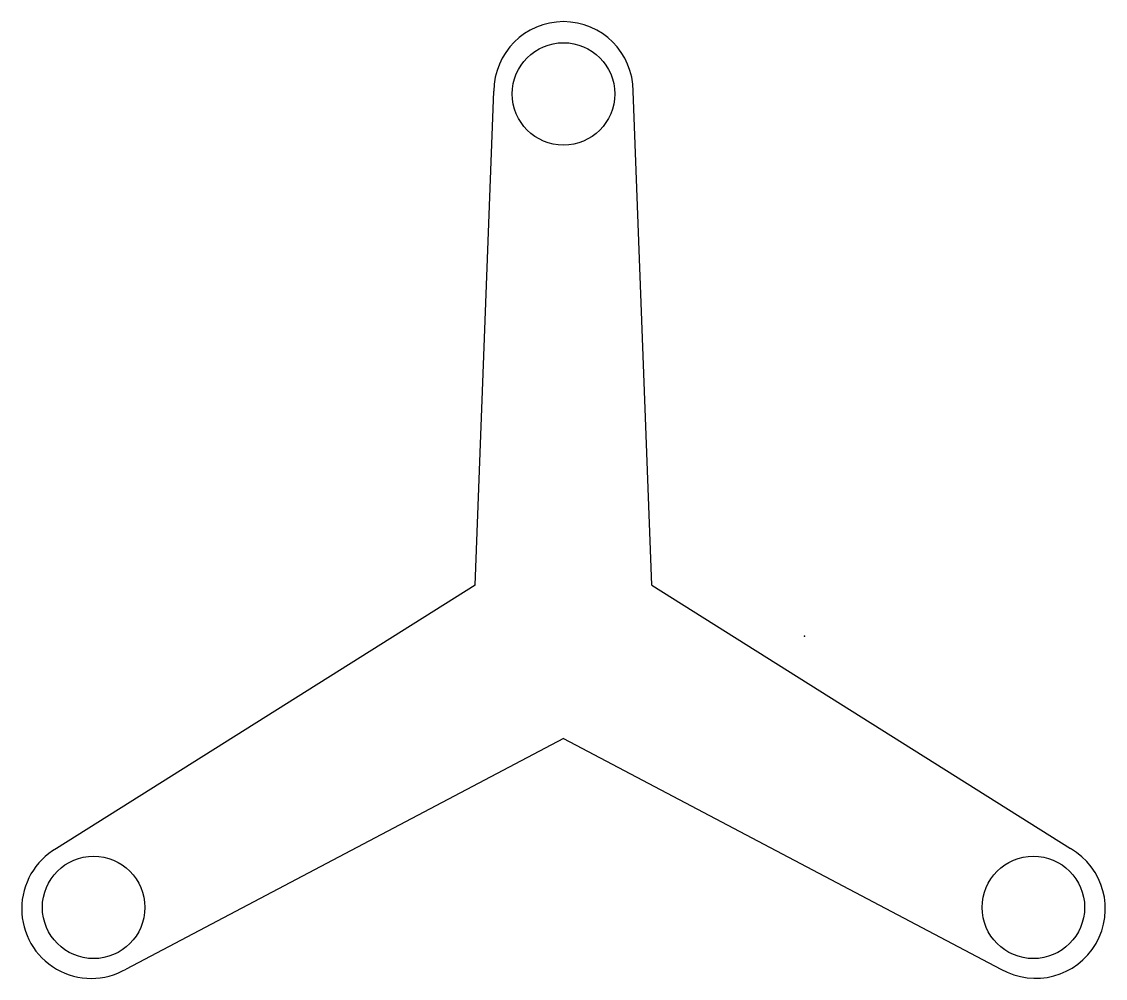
# Model space of a CAD drawing. Header units: millimetres. Extents: x -52 to 78, y -28 to 183.
# Drawn here: x -44.9 to 44.9, y -28.4 to 51 of the extents above; entities that cross this region are included whole.
import ezdxf

# ---------------------------------------------------------------- set-up
doc = ezdxf.new("R2010")
doc.units = ezdxf.units.MM
doc.header["$MEASUREMENT"] = 0

msp = doc.modelspace()

# ---------------------------------------------------------------- linework, layer by layer
for p, q in [((-7.338, 4.237), (-5.773, 45.224)), ((7.338, 4.237), (5.773, 45.224)), ((-7.338, 4.237), (-42.052, -17.613)), ((7.338, 4.237), (42.052, -17.613)), ((0, -8.473), (-36.279, -27.611)), ((0, -8.473), (36.279, -27.611))]:
    msp.add_line(p, q)
for centre in [(0, 45), (-38.971, -22.5), (38.971, -22.5)]:
    msp.add_circle(centre, 4.25)
for centre, start, end in [((0, 45.224), 0, 180), ((-39.165, -22.612), 120, 300), ((39.165, -22.612), 240, 60)]:
    msp.add_arc(centre, 5.773, start, end)
msp.add_point((20, 0))

doc.saveas('drawing.dxf')
